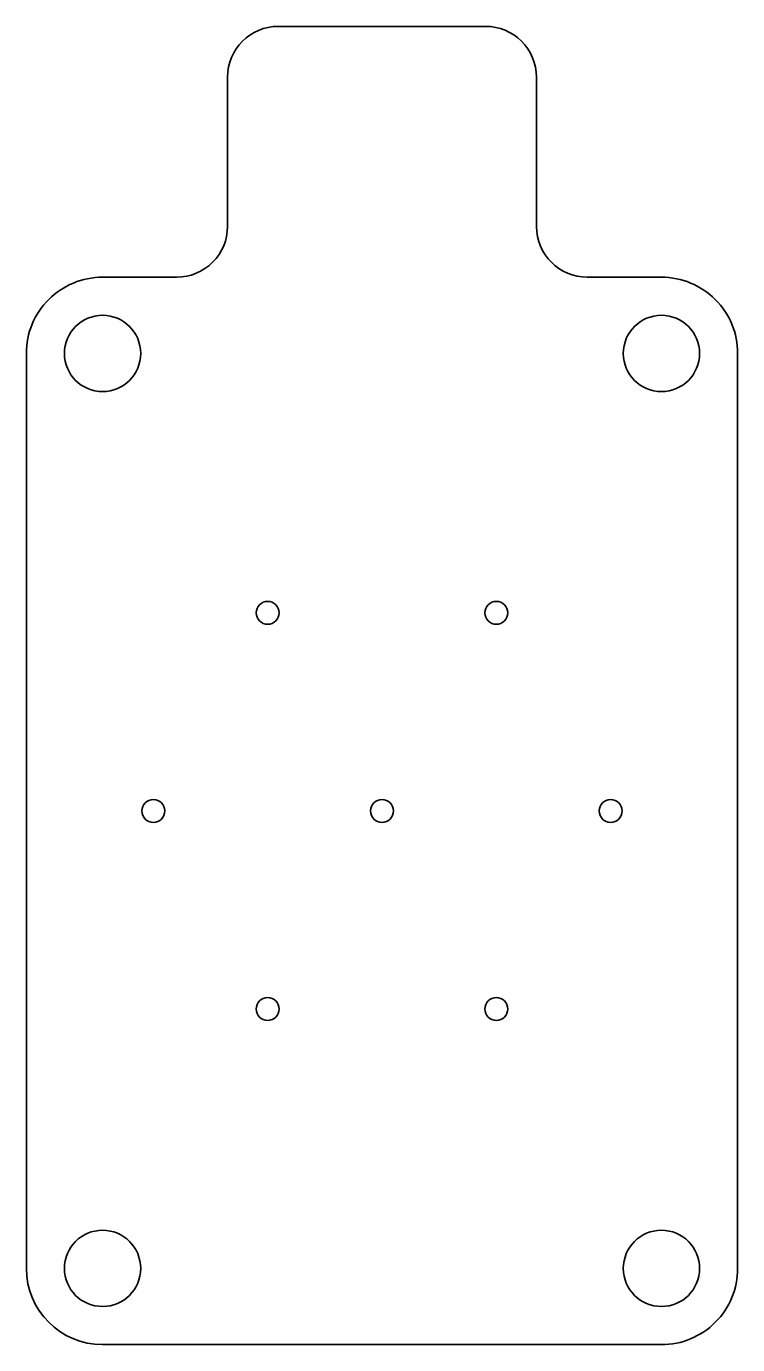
# Model space of a CAD drawing. Extents: x 134.5 to 162.5, y 79.1 to 130.9.
import ezdxf

# ---------------------------------------------------------------- set-up
doc = ezdxf.new("R2010")
doc.units = 0

msp = doc.modelspace()

# ---------------------------------------------------------------- linework, layer by layer
at = {"color": 7, "lineweight": 35, "ltscale": 0.204014}
msp.add_line((152.580276, 130.934784), (144.419708, 130.934784), dxfattribs=at)
at = {"color": 7, "lineweight": 35, "ltscale": 0.146739}
for p, q in [((142.419708, 128.934784), (142.419708, 123.065231)), ((154.580276, 123.065231), (154.580276, 128.934784))]:
    msp.add_line(p, q, dxfattribs=at)
at = {"color": 7, "lineweight": 35, "ltscale": 0.072993}
for p, q in [((140.419708, 121.065231), (137.5, 121.065231)), ((159.5, 121.065231), (156.580276, 121.065231))]:
    msp.add_line(p, q, dxfattribs=at)
at = {"color": 7, "lineweight": 35}
for p, q in [((134.5, 118.065231), (134.5, 82.065231)), ((162.5, 82.065231), (162.5, 118.065231)), ((137.5, 79.065231), (159.5, 79.065231))]:
    msp.add_line(p, q, dxfattribs=at)
for centre, radius in [((137.5, 118.065231), 1.5), ((159.5, 118.065231), 1.5), ((144, 107.859459), 0.45), ((153, 107.859459), 0.45), ((139.5, 100.065231), 0.45), ((157.5, 100.065231), 0.45), ((144, 92.271004), 0.45), ((153, 92.271004), 0.45), ((137.5, 82.065231), 1.5), ((159.5, 82.065231), 1.5)]:
    msp.add_circle(centre, radius, dxfattribs=at)
for centre, radius, start, end in [((144.419708, 128.934784), 2, 90.000003, 179.999995), ((152.580276, 128.934784), 2, 0, 90.000003), ((140.419708, 123.065231), 2, 269.999997, 360), ((156.580276, 123.065231), 2, 180.000005, 269.999997), ((137.5, 118.065231), 3, 90.000003, 180.000005), ((159.5, 118.065231), 3, 0, 90.000003), ((148.5, 100.065231), 0.45, 0, 179.999995), ((148.5, 100.065231), 0.45, 180.000005, 0), ((137.5, 82.065231), 3, 180.000005, 269.999997), ((159.5, 82.065231), 3, 269.999997, 360)]:
    msp.add_arc(centre, radius, start, end, dxfattribs=at)

doc.saveas('drawing.dxf')
